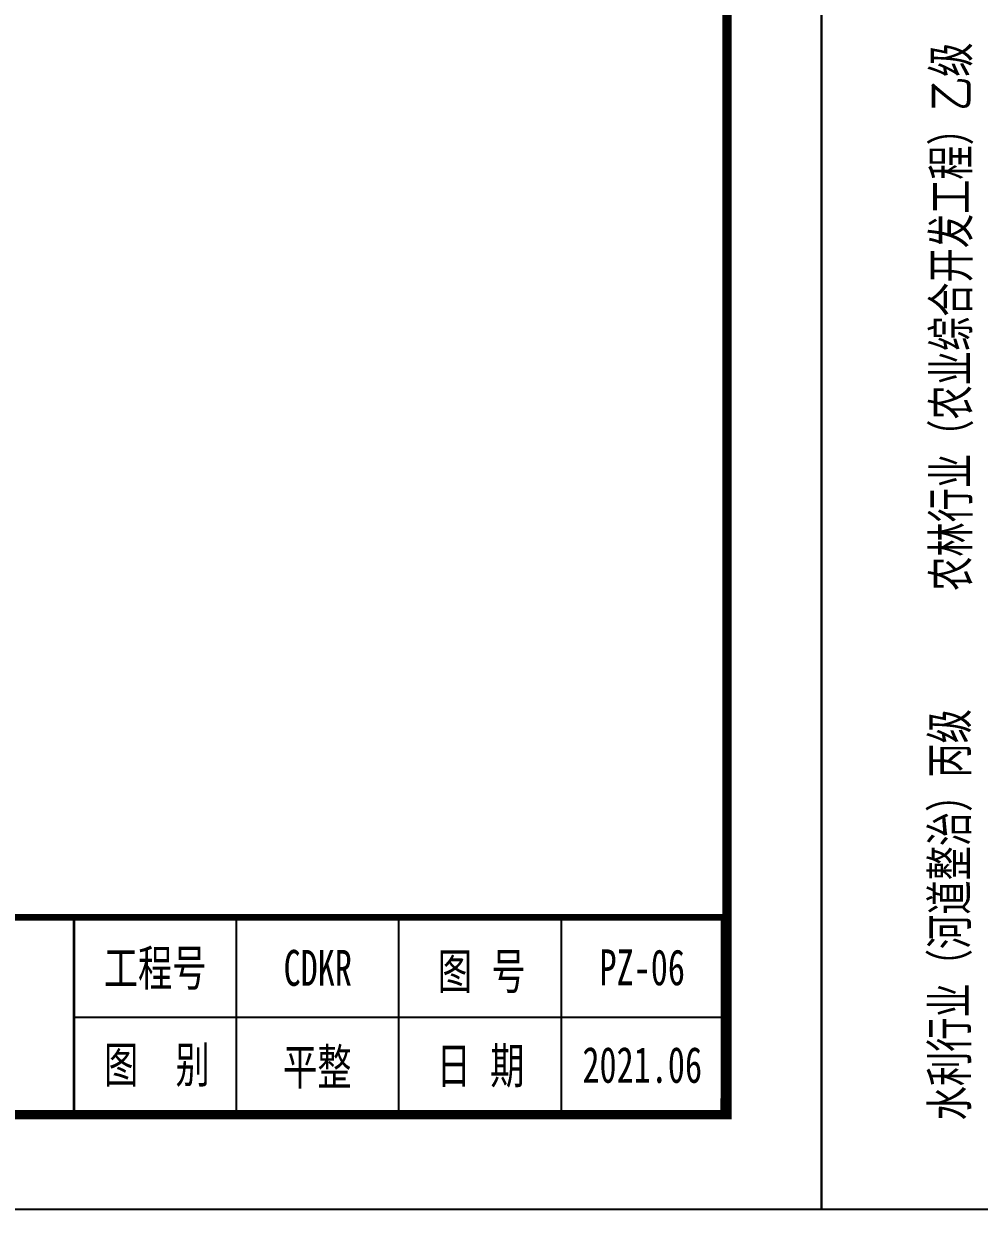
# Model space of a CAD drawing. Extents: x 4283 to 40403, y 1134 to 1764.
# Drawn here: x 6322.9 to 6394.3, y 1467.1 to 1555.8 of the extents above; entities that cross this region are included whole.
import ezdxf
from ezdxf.enums import TextEntityAlignment as Align

# ---------------------------------------------------------------- set-up
doc = ezdxf.new("R2010")
doc.units = 0
for name, color, linetype in [('PUB_TITLE', 4, 'Continuous'), ('S-MODIFY', 4, 'Continuous'), ('华泽绵阳图框', 7, 'Continuous'), ('致远博图框', 7, 'Continuous')]:
    doc.layers.add(name, color=color, linetype=linetype)
doc.styles.add('长仿宋', font='', dxfattribs={"width": 0.7, "height": 5})
doc.styles.get('长仿宋').set_extended_font_data('SimSun')

msp = doc.modelspace()

# ---------------------------------------------------------------- linework, layer by layer
at = {"layer": 'PUB_TITLE'}
for points in [[(5962.534, 1467.091), (6382.534, 1467.091), (6382.534, 1764.091), (5962.534, 1764.091)], [(6382.534, 1467.091), (6802.534, 1467.091), (6802.534, 1764.091), (6382.534, 1764.091)]]:
    msp.add_lwpolyline(points, close=True, dxfattribs=at)
at = {"layer": 'PUB_TITLE', "color": 7, "const_width": 0.566}
msp.add_lwpolyline([(6375.464, 1474.161), (6375.464, 1756.99)], dxfattribs=at)
at = {"layer": 'PUB_TITLE', "color": 7, "const_width": 0.506}
msp.add_lwpolyline([(5980.211, 1474.161), (6375.234, 1474.161), (6375.239, 1488.923), (5980.211, 1488.923)], close=True, dxfattribs=at)
at = {"layer": 'S-MODIFY'}
for points in [[(5962.534, 1467.091), (6382.534, 1467.091), (6382.534, 1764.091), (5962.534, 1764.091)], [(6382.534, 1467.091), (6802.534, 1467.091), (6802.534, 1764.091), (6382.534, 1764.091)]]:
    msp.add_lwpolyline(points, close=True, dxfattribs=at)
at = {"layer": '华泽绵阳图框', "color": 7}
for p, q in [((6338.775, 1474.076), (6338.775, 1488.838)), ((6350.93, 1474.076), (6350.93, 1488.838)), ((6363.085, 1474.076), (6363.085, 1488.838)), ((6326.621, 1481.457), (6375.234, 1481.457))]:
    msp.add_line(p, q, dxfattribs=at)
at = {"layer": '华泽绵阳图框', "color": 7, "const_width": 0.707}
msp.add_lwpolyline([(5980.211, 1474.161), (6375.464, 1474.161), (6375.464, 1756.99), (5980.211, 1756.99)], close=True, dxfattribs=at)
at = {"layer": '华泽绵阳图框', "color": 7, "const_width": 0.506}
msp.add_lwpolyline([(5980.211, 1488.923), (6375.239, 1488.923)], dxfattribs=at)
at = {"layer": '华泽绵阳图框', "color": 7, "const_width": 0.203, "flags": 128}
msp.add_lwpolyline([(6326.621, 1474.076), (6326.621, 1488.838)], dxfattribs=at)

# ---------------------------------------------------------------- texts
at = {"layer": '华泽绵阳图框', "style": '长仿宋', "width": 0.7}
for s, height, p in [('工程号', 2.6851, (6328.845, 1483.797)), ('图', 2.685, (6353.833, 1483.552)), ('号', 2.685, (6357.843, 1483.552)), ('图', 2.685, (6328.866, 1476.562)), ('别', 2.685, (6334.212, 1476.562)), ('日', 2.685, (6353.739, 1476.496)), ('期', 2.685, (6357.749, 1476.496))]:
    msp.add_text(s, height=height, dxfattribs=at).set_placement(p)
for s, p in [('CDKR', (6344.853, 1485.147)), ('PZ-06', (6369.126, 1485.168)), ('平整', (6344.817, 1477.787)), ('2021.06', (6369.126, 1477.872))]:
    msp.add_text(s, height=2.6851, dxfattribs=at).set_placement(p, align=Align.MIDDLE)
at = {"layer": '致远博图框', "style": '长仿宋', "width": 0.7}
for s, p in [('农林行业（农业综合开发工程）乙级', (6393.546, 1513.341)), ('水利行业（河道整治）丙级', (6393.446, 1473.741))]:
    msp.add_text(s, height=2.68508, rotation=90, dxfattribs=at).set_placement(p)

doc.saveas('drawing.dxf')
